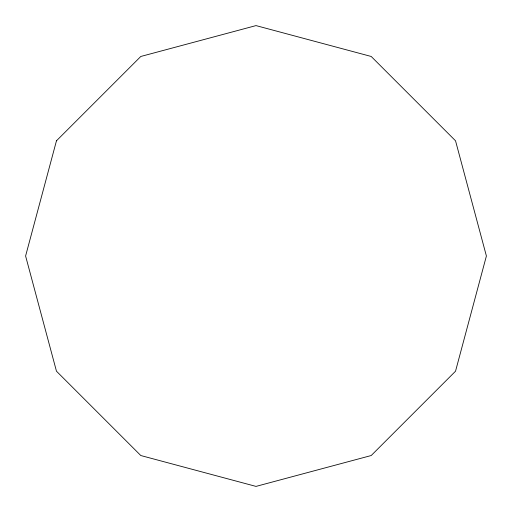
<?xml version="1.0" encoding="UTF-8"?>
<svg xmlns="http://www.w3.org/2000/svg" width="512" height="512" viewBox="0 0 512 512"><rect width="100%" height="100%" fill="white"/><g stroke="black" fill="none" stroke-linecap="round" stroke-linejoin="round"><path stroke-width="0.77" d="M56.467 140.8L25.6 256L56.467 371.2L140.8 455.533L256 486.4L371.2 455.533L455.533 371.2L486.4 256L455.533 140.8L371.2 56.467L256 25.6L140.8 56.467L56.467 140.8"/></g></svg>
